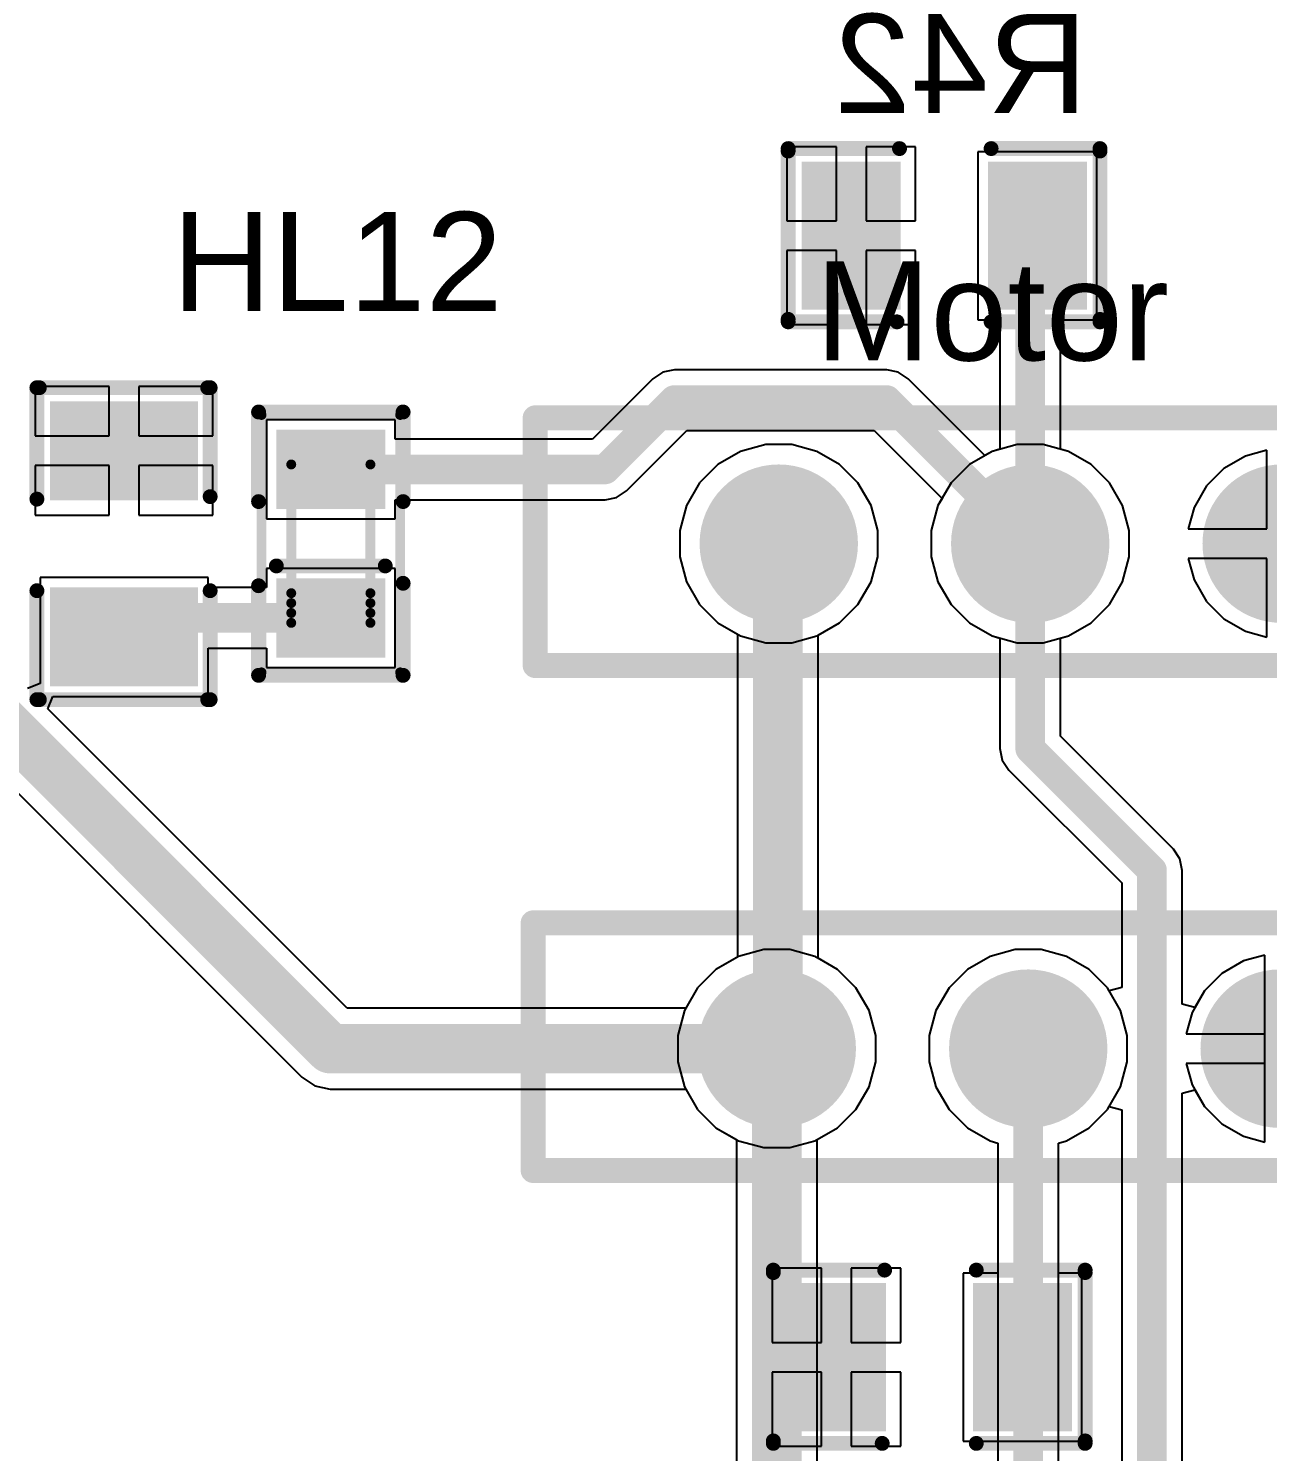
# Model space of a CAD drawing. Header units: millimetres. Extents: x 95 to 305, y 96 to 295.
# Drawn here: x 117.8 to 130.32, y 191.98 to 206.35 of the extents above; entities that cross this region are included whole.
import ezdxf

# ---------------------------------------------------------------- set-up
doc = ezdxf.new("R2010")
doc.units = ezdxf.units.MM
for name, color, linetype in [('BottomLayer', 5, 'Continuous'), ('BottomOverlay', 54, 'Continuous'), ('BottomPaste', 16, 'Continuous'), ('BottomSolder', 6, 'Continuous'), ('Mechanical11', 56, 'Continuous'), ('Mechanical15', 56, 'Continuous'), ('MultiLayer', 9, 'Continuous'), ('PadHoleLayer', 156, 'Continuous'), ('TopLayer', 1, 'Continuous'), ('TopOverlay', 2, 'Continuous'), ('TopPaste', 8, 'Continuous'), ('TopSolder', 216, 'Continuous')]:
    doc.layers.add(name, color=color, linetype=linetype)
doc.styles.add('Arial', font='arial.ttf', dxfattribs={"height": 0.2})

# ---------------------------------------------------------------- blocks, each defined once
blk = doc.blocks.new('RES0805_B_20')
at = {"layer": 'BottomLayer'}
for points in [[(-1.38780139, 0.7187031599999999), (-0.4878006499999999, 0.7187031599999999), (-0.4878006499999999, -0.6782968399999999), (-1.38780139, -0.6782968399999999)], [(0.49219993, 0.7187006199999999), (1.39220067, 0.7187006199999999), (1.39220067, -0.67829938), (0.49219993, -0.67829938)]]:
    blk.add_hatch(color=5, dxfattribs=at).paths.add_polyline_path(points)
at = {"layer": 'BottomPaste'}
for points in [[(-1.38780139, 0.7187031599999999), (-0.4878006499999999, 0.7187031599999999), (-0.4878006499999999, -0.6782968399999999), (-1.38780139, -0.6782968399999999)], [(0.49219993, 0.7187006199999999), (1.39220067, 0.7187006199999999), (1.39220067, -0.67829938), (0.49219993, -0.67829938)]]:
    blk.add_hatch(color=16, dxfattribs=at).paths.add_polyline_path(points)
at = {"layer": 'BottomSolder'}
for points in [[(-1.43780129, 0.76870306), (-0.43780075, 0.76870306), (-0.43780075, -0.72829674), (-1.43780129, -0.72829674)], [(0.44220003, 0.76870052), (1.44220057, 0.76870052), (1.44220057, -0.72829928), (0.44220003, -0.72829928)]]:
    blk.add_hatch(color=6, dxfattribs=at).paths.add_polyline_path(points)
at = {"layer": 'BottomOverlay', "const_width": 0.1499997}
for points in [[(-1.57500066, 0.90000074), (-0.4499991, 0.90000074)], [(-1.57500066, -0.8249970799999999), (-1.57500066, 0.87499952)], [(0.47500032, 0.90000074), (1.57500066, 0.90000074)], [(1.57500066, -0.8249970799999999), (1.57500066, 0.87499952)], [(-1.5750032, -0.8500008399999999), (-0.47500032, -0.8500008399999999)], [(0.47500032, -0.8500008399999999), (1.5750032, -0.8500008399999999)]]:
    blk.add_lwpolyline(points, dxfattribs=at)
at = {"layer": 'BottomOverlay', "const_width": 0.07499858}
for points in [[(-1.61250122, 0.90000074, 1), (-1.5375001, 0.90000074, 1)], [(-1.61250122, 0.87499952, 1), (-1.5375001, 0.87499952, 1)], [(-0.4874996599999999, 0.90000074, 1), (-0.41249854, 0.90000074, 1)], [(0.43749976, 0.90000074, 1), (0.5125008799999999, 0.90000074, 1)], [(1.5375001, 0.90000074, 1), (1.61250122, 0.90000074, 1)], [(1.5375001, 0.87499952, 1), (1.61250122, 0.87499952, 1)], [(-1.61250376, -0.8500008399999999, 1), (-1.53750264, -0.8500008399999999, 1)], [(-1.61250122, -0.8249970799999999, 1), (-1.5375001, -0.8249970799999999, 1)], [(-0.5125008799999999, -0.8500008399999999, 1), (-0.43749976, -0.8500008399999999, 1)], [(0.43749976, -0.8500008399999999, 1), (0.5125008799999999, -0.8500008399999999, 1)], [(1.5375001, -0.8249970799999999, 1), (1.61250122, -0.8249970799999999, 1)], [(1.53750264, -0.8500008399999999, 1), (1.61250376, -0.8500008399999999, 1)]]:
    blk.add_lwpolyline(points, format="xyb", close=True, dxfattribs=at)
blk = doc.blocks.new('RES0805_B_23')
at = {"layer": 'BottomLayer'}
for points in [[(-1.38780139, 0.7187031599999999), (-0.4878006499999999, 0.7187031599999999), (-0.4878006499999999, -0.6782968399999999), (-1.38780139, -0.6782968399999999)], [(0.49219993, 0.7187006199999999), (1.39220067, 0.7187006199999999), (1.39220067, -0.67829938), (0.49219993, -0.67829938)]]:
    blk.add_hatch(color=5, dxfattribs=at).paths.add_polyline_path(points)
at = {"layer": 'BottomPaste'}
for points in [[(-1.38780139, 0.7187031599999999), (-0.4878006499999999, 0.7187031599999999), (-0.4878006499999999, -0.6782968399999999), (-1.38780139, -0.6782968399999999)], [(0.49219993, 0.7187006199999999), (1.39220067, 0.7187006199999999), (1.39220067, -0.67829938), (0.49219993, -0.67829938)]]:
    blk.add_hatch(color=16, dxfattribs=at).paths.add_polyline_path(points)
at = {"layer": 'BottomSolder'}
for points in [[(-1.43780129, 0.76870306), (-0.43780075, 0.76870306), (-0.43780075, -0.72829674), (-1.43780129, -0.72829674)], [(0.44220003, 0.76870052), (1.44220057, 0.76870052), (1.44220057, -0.72829928), (0.44220003, -0.72829928)]]:
    blk.add_hatch(color=6, dxfattribs=at).paths.add_polyline_path(points)
at = {"layer": 'BottomOverlay', "const_width": 0.1499997}
for points in [[(-1.57500066, 0.90000074), (-0.4499991, 0.90000074)], [(-1.57500066, -0.8249970799999999), (-1.57500066, 0.87499952)], [(0.47500032, 0.90000074), (1.57500066, 0.90000074)], [(1.57500066, -0.8249970799999999), (1.57500066, 0.87499952)], [(-1.5750032, -0.8500008399999999), (-0.47500032, -0.8500008399999999)], [(0.47500032, -0.8500008399999999), (1.5750032, -0.8500008399999999)]]:
    blk.add_lwpolyline(points, dxfattribs=at)
at = {"layer": 'BottomOverlay', "const_width": 0.07499858}
for points in [[(-1.61250122, 0.90000074, 1), (-1.5375001, 0.90000074, 1)], [(-1.61250122, 0.87499952, 1), (-1.5375001, 0.87499952, 1)], [(-0.4874996599999999, 0.90000074, 1), (-0.41249854, 0.90000074, 1)], [(0.43749976, 0.90000074, 1), (0.5125008799999999, 0.90000074, 1)], [(1.5375001, 0.90000074, 1), (1.61250122, 0.90000074, 1)], [(1.5375001, 0.87499952, 1), (1.61250122, 0.87499952, 1)], [(-1.61250376, -0.8500008399999999, 1), (-1.53750264, -0.8500008399999999, 1)], [(-1.61250122, -0.8249970799999999, 1), (-1.5375001, -0.8249970799999999, 1)], [(-0.5125008799999999, -0.8500008399999999, 1), (-0.43749976, -0.8500008399999999, 1)], [(0.43749976, -0.8500008399999999, 1), (0.5125008799999999, -0.8500008399999999, 1)], [(1.5375001, -0.8249970799999999, 1), (1.61250122, -0.8249970799999999, 1)], [(1.53750264, -0.8500008399999999, 1), (1.61250376, -0.8500008399999999, 1)]]:
    blk.add_lwpolyline(points, format="xyb", close=True, dxfattribs=at)
blk = doc.blocks.new('ESP1010_67')
at = {"layer": 'BottomLayer'}
h = blk.add_hatch(color=5, dxfattribs=at)
edge = h.paths.add_edge_path()
edge.add_arc((-2.5964007, -0.01400048), 0.7499985, 0, 360)
h = blk.add_hatch(color=5, dxfattribs=at)
edge = h.paths.add_edge_path()
edge.add_arc((-0.05640069999999999, -0.01400048), 0.7499985, 0, 360)
h = blk.add_hatch(color=5, dxfattribs=at)
edge = h.paths.add_edge_path()
edge.add_arc((2.4835993, -0.01400048), 0.7499985, 0, 360)
at = {"layer": 'BottomSolder'}
h = blk.add_hatch(color=6, dxfattribs=at)
edge = h.paths.add_edge_path()
edge.add_arc((-2.5964007, -0.01400048), 0.7999984, 0, 360)
h = blk.add_hatch(color=6, dxfattribs=at)
edge = h.paths.add_edge_path()
edge.add_arc((-0.05640069999999999, -0.01400048), 0.7999984, 0, 360)
h = blk.add_hatch(color=6, dxfattribs=at)
edge = h.paths.add_edge_path()
edge.add_arc((2.4835993, -0.01400048), 0.7999984, 0, 360)
at = {"layer": 'MultiLayer'}
h = blk.add_hatch(color=9, dxfattribs=at)
edge = h.paths.add_edge_path()
edge.add_arc((-2.5964007, -0.01400048), 0.7499985, 0, 360)
h = blk.add_hatch(color=9, dxfattribs=at)
edge = h.paths.add_edge_path()
edge.add_arc((-0.05640069999999999, -0.01400048), 0.7499985, 0, 360)
h = blk.add_hatch(color=9, dxfattribs=at)
edge = h.paths.add_edge_path()
edge.add_arc((2.4835993, -0.01400048), 0.7499985, 0, 360)
at = {"layer": 'PadHoleLayer'}
h = blk.add_hatch(color=156, dxfattribs=at)
edge = h.paths.add_edge_path()
edge.add_arc((-2.5964007, -0.01400048), 0.4499991, 0, 360)
h = blk.add_hatch(color=156, dxfattribs=at)
edge = h.paths.add_edge_path()
edge.add_arc((-0.05640069999999999, -0.01400048), 0.4499991, 0, 360)
h = blk.add_hatch(color=156, dxfattribs=at)
edge = h.paths.add_edge_path()
edge.add_arc((2.4835993, -0.01400048), 0.4499991, 0, 360)
at = {"layer": 'TopLayer'}
h = blk.add_hatch(color=1, dxfattribs=at)
edge = h.paths.add_edge_path()
edge.add_arc((-2.5964007, -0.01400048), 0.7499985, 0, 360)
h = blk.add_hatch(color=1, dxfattribs=at)
edge = h.paths.add_edge_path()
edge.add_arc((-0.05640069999999999, -0.01400048), 0.7499985, 0, 360)
h = blk.add_hatch(color=1, dxfattribs=at)
edge = h.paths.add_edge_path()
edge.add_arc((2.4835993, -0.01400048), 0.7499985, 0, 360)
at = {"layer": 'TopSolder'}
h = blk.add_hatch(color=216, dxfattribs=at)
edge = h.paths.add_edge_path()
edge.add_arc((-2.5964007, -0.01400048), 0.7999984, 0, 360)
h = blk.add_hatch(color=216, dxfattribs=at)
edge = h.paths.add_edge_path()
edge.add_arc((-0.05640069999999999, -0.01400048), 0.7999984, 0, 360)
h = blk.add_hatch(color=216, dxfattribs=at)
edge = h.paths.add_edge_path()
edge.add_arc((2.4835993, -0.01400048), 0.7999984, 0, 360)
at = {"layer": 'TopOverlay', "const_width": 0.254}
for points in [[(-5.056421179999999, 1.25599698), (4.94361978, 1.25599952)], [(-5.056421179999999, -1.24401072), (-5.056421179999999, 1.25599698)], [(4.94361978, -1.24401072), (4.94361978, 1.25599952)], [(-5.056421179999999, -1.24401072), (4.94361978, -1.24401072)]]:
    blk.add_lwpolyline(points, dxfattribs=at)
at = {"layer": 'TopOverlay', "const_width": 0.127}
for points in [[(-5.11992118, 1.25599698, 1), (-4.99292118, 1.25599698, 1)], [(-5.11992118, 1.25599698, 1), (-4.99292118, 1.25599698, 1)], [(4.880119779999999, 1.25599952, 1), (5.007119779999999, 1.25599952, 1)], [(4.880119779999999, 1.25599952, 1), (5.007119779999999, 1.25599952, 1)], [(-5.11992118, -1.24401072, 1), (-4.99292118, -1.24401072, 1)], [(-5.11992118, -1.24401072, 1), (-4.99292118, -1.24401072, 1)], [(4.880119779999999, -1.24401072, 1), (5.007119779999999, -1.24401072, 1)], [(4.880119779999999, -1.24401072, 1), (5.007119779999999, -1.24401072, 1)]]:
    blk.add_lwpolyline(points, format="xyb", close=True, dxfattribs=at)
blk = doc.blocks.new('ESP1010_70')
at = {"layer": 'BottomLayer'}
h = blk.add_hatch(color=5, dxfattribs=at)
edge = h.paths.add_edge_path()
edge.add_arc((-2.59640324, -0.01400048), 0.7499985, 0, 360)
h = blk.add_hatch(color=5, dxfattribs=at)
edge = h.paths.add_edge_path()
edge.add_arc((-0.05640324, -0.01400302), 0.7499985, 0, 360)
h = blk.add_hatch(color=5, dxfattribs=at)
edge = h.paths.add_edge_path()
edge.add_arc((2.4835993, -0.01400048), 0.7499985, 0, 360)
at = {"layer": 'BottomSolder'}
h = blk.add_hatch(color=6, dxfattribs=at)
edge = h.paths.add_edge_path()
edge.add_arc((-2.59640324, -0.01400048), 0.7999984, 0, 360)
h = blk.add_hatch(color=6, dxfattribs=at)
edge = h.paths.add_edge_path()
edge.add_arc((-0.05640324, -0.01400302), 0.7999984, 0, 360)
h = blk.add_hatch(color=6, dxfattribs=at)
edge = h.paths.add_edge_path()
edge.add_arc((2.4835993, -0.01400048), 0.7999984, 0, 360)
at = {"layer": 'MultiLayer'}
h = blk.add_hatch(color=9, dxfattribs=at)
edge = h.paths.add_edge_path()
edge.add_arc((-2.59640324, -0.01400048), 0.7499985, 0, 360)
h = blk.add_hatch(color=9, dxfattribs=at)
edge = h.paths.add_edge_path()
edge.add_arc((-0.05640324, -0.01400302), 0.7499985, 0, 360)
h = blk.add_hatch(color=9, dxfattribs=at)
edge = h.paths.add_edge_path()
edge.add_arc((2.4835993, -0.01400048), 0.7499985, 0, 360)
at = {"layer": 'PadHoleLayer'}
h = blk.add_hatch(color=156, dxfattribs=at)
edge = h.paths.add_edge_path()
edge.add_arc((-2.59640324, -0.01400048), 0.4499991, 0, 360)
h = blk.add_hatch(color=156, dxfattribs=at)
edge = h.paths.add_edge_path()
edge.add_arc((-0.05640324, -0.01400302), 0.4499991, 0, 360)
h = blk.add_hatch(color=156, dxfattribs=at)
edge = h.paths.add_edge_path()
edge.add_arc((2.4835993, -0.01400048), 0.4499991, 0, 360)
at = {"layer": 'TopLayer'}
h = blk.add_hatch(color=1, dxfattribs=at)
edge = h.paths.add_edge_path()
edge.add_arc((-2.59640324, -0.01400048), 0.7499985, 0, 360)
h = blk.add_hatch(color=1, dxfattribs=at)
edge = h.paths.add_edge_path()
edge.add_arc((-0.05640324, -0.01400302), 0.7499985, 0, 360)
h = blk.add_hatch(color=1, dxfattribs=at)
edge = h.paths.add_edge_path()
edge.add_arc((2.4835993, -0.01400048), 0.7499985, 0, 360)
at = {"layer": 'TopSolder'}
h = blk.add_hatch(color=216, dxfattribs=at)
edge = h.paths.add_edge_path()
edge.add_arc((-2.59640324, -0.01400048), 0.7999984, 0, 360)
h = blk.add_hatch(color=216, dxfattribs=at)
edge = h.paths.add_edge_path()
edge.add_arc((-0.05640324, -0.01400302), 0.7999984, 0, 360)
h = blk.add_hatch(color=216, dxfattribs=at)
edge = h.paths.add_edge_path()
edge.add_arc((2.4835993, -0.01400048), 0.7999984, 0, 360)
at = {"layer": 'TopOverlay', "const_width": 0.254}
for points in [[(-5.05642372, 1.25599952), (-5.056421179999999, -1.24401072)], [(-5.05642372, 1.25599952), (4.94361978, 1.25599952)], [(4.9436147, -1.24400818), (4.94361978, 1.25599952)], [(-5.056421179999999, -1.24401072), (4.9436147, -1.24400818)]]:
    blk.add_lwpolyline(points, dxfattribs=at)
at = {"layer": 'TopOverlay', "const_width": 0.127}
for points in [[(-5.119923719999999, 1.25599952, 1), (-4.992923719999999, 1.25599952, 1)], [(-5.119923719999999, 1.25599952, 1), (-4.992923719999999, 1.25599952, 1)], [(4.880119779999999, 1.25599952, 1), (5.007119779999999, 1.25599952, 1)], [(4.880119779999999, 1.25599952, 1), (5.007119779999999, 1.25599952, 1)], [(-5.11992118, -1.24401072, 1), (-4.99292118, -1.24401072, 1)], [(-5.11992118, -1.24401072, 1), (-4.99292118, -1.24401072, 1)], [(4.8801147, -1.24400818, 1), (5.0071147, -1.24400818, 1)], [(4.8801147, -1.24400818, 1), (5.0071147, -1.24400818, 1)]]:
    blk.add_lwpolyline(points, format="xyb", close=True, dxfattribs=at)
blk = doc.blocks.new('RES0805_106')
at = {"layer": 'TopLayer'}
for points in [[(-1.38780139, 0.6782968399999999), (-0.4878006499999999, 0.6782968399999999), (-0.4878006499999999, -0.7187031599999999), (-1.38780139, -0.7187031599999999)], [(0.49219993, 0.67829938), (1.39220067, 0.67829938), (1.39220067, -0.7187006199999999), (0.49219993, -0.7187006199999999)]]:
    blk.add_hatch(color=1, dxfattribs=at).paths.add_polyline_path(points)
at = {"layer": 'TopPaste'}
for points in [[(-1.38780139, 0.6782968399999999), (-0.4878006499999999, 0.6782968399999999), (-0.4878006499999999, -0.7187031599999999), (-1.38780139, -0.7187031599999999)], [(0.49219993, 0.67829938), (1.39220067, 0.67829938), (1.39220067, -0.7187006199999999), (0.49219993, -0.7187006199999999)]]:
    blk.add_hatch(color=8, dxfattribs=at).paths.add_polyline_path(points)
at = {"layer": 'TopSolder'}
for points in [[(-1.43780129, 0.72829674), (-0.43780075, 0.72829674), (-0.43780075, -0.76870306), (-1.43780129, -0.76870306)], [(0.44220003, 0.72829928), (1.44220057, 0.72829928), (1.44220057, -0.76870052), (0.44220003, -0.76870052)]]:
    blk.add_hatch(color=216, dxfattribs=at).paths.add_polyline_path(points)
at = {"layer": 'TopOverlay', "const_width": 0.1499997}
for points in [[(-0.47500032, 0.8500008399999999), (-1.5750032, 0.8500008399999999)], [(-1.57500066, -0.87499952), (-1.57500066, 0.8249970799999999)], [(1.5750032, 0.8500008399999999), (0.47500032, 0.8500008399999999)], [(1.57500066, -0.87499952), (1.57500066, 0.8249970799999999)], [(-0.4499991, -0.90000074), (-1.57500066, -0.90000074)], [(1.57500066, -0.90000074), (0.47500032, -0.90000074)]]:
    blk.add_lwpolyline(points, dxfattribs=at)
at = {"layer": 'TopOverlay', "const_width": 0.07499858}
for points in [[(-1.61250376, 0.8500008399999999, 1), (-1.53750264, 0.8500008399999999, 1)], [(-1.61250122, 0.8249970799999999, 1), (-1.5375001, 0.8249970799999999, 1)], [(-0.5125008799999999, 0.8500008399999999, 1), (-0.43749976, 0.8500008399999999, 1)], [(0.43749976, 0.8500008399999999, 1), (0.5125008799999999, 0.8500008399999999, 1)], [(1.5375001, 0.8249970799999999, 1), (1.61250122, 0.8249970799999999, 1)], [(1.53750264, 0.8500008399999999, 1), (1.61250376, 0.8500008399999999, 1)], [(-1.61250122, -0.87499952, 1), (-1.5375001, -0.87499952, 1)], [(-1.61250122, -0.90000074, 1), (-1.5375001, -0.90000074, 1)], [(-0.4874996599999999, -0.90000074, 1), (-0.41249854, -0.90000074, 1)], [(0.43749976, -0.90000074, 1), (0.5125008799999999, -0.90000074, 1)], [(1.5375001, -0.87499952, 1), (1.61250122, -0.87499952, 1)], [(1.5375001, -0.90000074, 1), (1.61250122, -0.90000074, 1)]]:
    blk.add_lwpolyline(points, format="xyb", close=True, dxfattribs=at)
blk = doc.blocks.new('LED0603_RED_142')
at = {"layer": 'TopLayer'}
for points in [[(-1.09995843, 0.49992153), (-0.39995729, 0.49992153), (-0.39995729, -0.50007901), (-1.09995843, -0.50007901)], [(0.40003857, 0.49992153), (1.10003971, 0.49992153), (1.10003971, -0.50007901), (0.40003857, -0.50007901)]]:
    blk.add_hatch(color=1, dxfattribs=at).paths.add_polyline_path(points)
at = {"layer": 'TopPaste'}
for points in [[(-1.09995843, 0.49992153), (-0.39995729, 0.49992153), (-0.39995729, -0.50007901), (-1.09995843, -0.50007901)], [(0.40003857, 0.49992153), (1.10003971, 0.49992153), (1.10003971, -0.50007901), (0.40003857, -0.50007901)]]:
    blk.add_hatch(color=8, dxfattribs=at).paths.add_polyline_path(points)
at = {"layer": 'TopSolder'}
for points in [[(-1.14995833, 0.54992143), (-0.34995739, 0.54992143), (-0.34995739, -0.55007891), (-1.14995833, -0.55007891)], [(0.35003867, 0.54992143), (1.15003961, 0.54992143), (1.15003961, -0.55007891), (0.35003867, -0.55007891)]]:
    blk.add_hatch(color=216, dxfattribs=at).paths.add_polyline_path(points)
at = {"layer": 'Mechanical11', "const_width": 0.0999998}
for points in [[(-1.29996184, 0.6999224), (1.30003804, 0.6999224)], [(-1.29996184, 0.6999224), (-1.29996184, -0.7000798799999999)], [(1.30003804, 0.6999224), (1.30003804, -0.7000798799999999)], [(-1.29996184, -0.7000798799999999), (1.30003804, -0.7000798799999999)]]:
    blk.add_lwpolyline(points, dxfattribs=at)
at = {"layer": 'Mechanical11', "const_width": 0.0499999}
for points in [[(-1.32496052, 0.6999224, 1), (-1.27496316, 0.6999224, 1)], [(-1.32496052, 0.6999224, 1), (-1.27496316, 0.6999224, 1)], [(1.27503936, 0.6999224, 1), (1.32503672, 0.6999224, 1)], [(1.27503936, 0.6999224, 1), (1.32503672, 0.6999224, 1)], [(-1.32496052, -0.7000798799999999, 1), (-1.27496316, -0.7000798799999999, 1)], [(-1.32496052, -0.7000798799999999, 1), (-1.27496316, -0.7000798799999999, 1)], [(1.27503936, -0.7000798799999999, 1), (1.32503672, -0.7000798799999999, 1)], [(1.27503936, -0.7000798799999999, 1), (1.32503672, -0.7000798799999999, 1)]]:
    blk.add_lwpolyline(points, format="xyb", close=True, dxfattribs=at)
at = {"layer": 'Mechanical15', "const_width": 0.0999998}
for points in [[(-0.7999603, 0.3999229999999999), (0.8000390399999999, 0.3999229999999999)], [(-0.7999603, 0.3999229999999999), (-0.7999603, -0.40007794)], [(-0.69996304, 0.39992046), (-0.69996304, -0.40008048)], [(-0.5999606999999999, 0.39992046), (-0.5999606999999999, -0.40007794)], [(-0.4999634399999999, 0.39992046), (-0.49995836, -0.40008048)], [(0.8000390399999999, 0.3999229999999999), (0.8000390399999999, -0.40007794)], [(-0.7999603, -0.40007794), (0.8000390399999999, -0.40007794)]]:
    blk.add_lwpolyline(points, dxfattribs=at)
at = {"layer": 'Mechanical15', "const_width": 0.0499999}
for points in [[(-0.8249589799999999, 0.3999229999999999, 1), (-0.77496162, 0.3999229999999999, 1)], [(-0.8249589799999999, 0.3999229999999999, 1), (-0.77496162, 0.3999229999999999, 1)], [(-0.7249617199999999, 0.39992046, 1), (-0.6749643599999999, 0.39992046, 1)], [(-0.62495938, 0.39992046, 1), (-0.57496202, 0.39992046, 1)], [(-0.52496212, 0.39992046, 1), (-0.47496476, 0.39992046, 1)], [(0.77504036, 0.3999229999999999, 1), (0.8250377199999999, 0.3999229999999999, 1)], [(0.77504036, 0.3999229999999999, 1), (0.8250377199999999, 0.3999229999999999, 1)], [(-0.8249589799999999, -0.40007794, 1), (-0.77496162, -0.40007794, 1)], [(-0.8249589799999999, -0.40007794, 1), (-0.77496162, -0.40007794, 1)], [(-0.7249617199999999, -0.40008048, 1), (-0.6749643599999999, -0.40008048, 1)], [(-0.62495938, -0.40007794, 1), (-0.57496202, -0.40007794, 1)], [(-0.52495704, -0.40008048, 1), (-0.4749596799999999, -0.40008048, 1)], [(0.77504036, -0.40007794, 1), (0.8250377199999999, -0.40007794, 1)], [(0.77504036, -0.40007794, 1), (0.8250377199999999, -0.40007794, 1)]]:
    blk.add_lwpolyline(points, format="xyb", close=True, dxfattribs=at)
at = {"layer": 'TopOverlay', "const_width": 0.1499997}
for points in [[(-1.32995924, 0.72992234), (-1.32995924, -0.7300798199999999)], [(-1.32995924, 0.72992234), (-0.4250004199999999, 0.72992234)], [(0.4250004199999999, 0.72992234), (1.33003798, 0.72992234)], [(1.33003798, 0.72992234), (1.33003798, -0.7300798199999999)], [(-0.22500082, 0.5499989), (-0.22500082, -0.5499989)], [(-1.32995924, -0.7300798199999999), (-0.3999992, -0.7300798199999999)], [(0.4250004199999999, -0.7300798199999999), (1.33003798, -0.7300798199999999)]]:
    blk.add_lwpolyline(points, dxfattribs=at)
at = {"layer": 'TopOverlay', "const_width": 0.07499858}
for points in [[(-1.3674598, 0.72992234, 1), (-1.29245868, 0.72992234, 1)], [(-1.3674598, 0.72992234, 1), (-1.29245868, 0.72992234, 1)], [(-0.46250098, 0.72992234, 1), (-0.38749986, 0.72992234, 1)], [(0.38749986, 0.72992234, 1), (0.46250098, 0.72992234, 1)], [(1.29253742, 0.72992234, 1), (1.36753854, 0.72992234, 1)], [(1.29253742, 0.72992234, 1), (1.36753854, 0.72992234, 1)], [(-0.26250138, 0.5499989, 1), (-0.18750026, 0.5499989, 1)], [(-0.26250138, -0.5499989, 1), (-0.18750026, -0.5499989, 1)], [(-1.3674598, -0.7300798199999999, 1), (-1.29245868, -0.7300798199999999, 1)], [(-1.3674598, -0.7300798199999999, 1), (-1.29245868, -0.7300798199999999, 1)], [(-0.43749976, -0.7300798199999999, 1), (-0.36249864, -0.7300798199999999, 1)], [(0.38749986, -0.7300798199999999, 1), (0.46250098, -0.7300798199999999, 1)], [(1.29253742, -0.7300798199999999, 1), (1.36753854, -0.7300798199999999, 1)], [(1.29253742, -0.7300798199999999, 1), (1.36753854, -0.7300798199999999, 1)]]:
    blk.add_lwpolyline(points, format="xyb", close=True, dxfattribs=at)

msp = doc.modelspace()

# ---------------------------------------------------------------- linework, layer by layer
at = {"layer": 'BottomLayer'}
for p, q in [((125.96219664, 205.15882514), (125.46219764, 205.15882514)), ((125.46219764, 205.15882514), (125.46219764, 204.41032524)), ((125.96219664, 204.41032524), (125.96219664, 205.15882514)), ((126.76219504, 205.15882514), (126.26219604, 205.15882514)), ((126.26219604, 205.15882514), (126.26219604, 204.41032524)), ((126.76219504, 204.41032524), (126.76219504, 205.15882514)), ((128.59219646, 205.1088227), (127.39219886, 205.1088227)), ((127.39219886, 205.1088227), (127.39219886, 203.4118233)), ((128.59219646, 203.4118233), (128.59219646, 205.1088227)), ((125.46219764, 204.41032524), (125.96219664, 204.41032524)), ((126.26219604, 204.41032524), (126.76219504, 204.41032524)), ((125.96219664, 204.11032584), (125.46219764, 204.11032584)), ((125.46219764, 204.11032584), (125.46219764, 203.36182594)), ((125.96219664, 203.36182594), (125.96219664, 204.11032584)), ((126.76219504, 204.11032584), (126.26219604, 204.11032584)), ((126.26219604, 204.11032584), (126.26219604, 203.36182594)), ((126.76219504, 203.36182594), (126.76219504, 204.11032584)), ((127.39219886, 203.4118233), (127.61432186, 203.4118233)), ((127.61432186, 203.4118233), (127.61432186, 202.10331182)), ((128.22607578, 202.10331182), (128.22607578, 203.4118233)), ((128.22607578, 203.4118233), (128.59219646, 203.4118233)), ((125.46219764, 203.36182594), (125.96219664, 203.36182594)), ((126.26219604, 203.36182594), (126.76219504, 203.36182594)), ((124.99421534, 202.08184628), (124.76618684, 201.950193)), ((125.24854554, 202.14999448), (124.99421534, 202.08184628)), ((125.5118521, 202.14999448), (125.24854554, 202.14999448)), ((125.7661823, 202.08184628), (125.5118521, 202.14999448)), ((125.9942108, 201.950193), (125.7661823, 202.08184628)), ((127.53421534, 202.08184628), (127.30618684, 201.950193)), ((127.61432186, 202.10331182), (127.53421534, 202.08184628)), ((128.3061823, 202.08184628), (128.22607578, 202.10331182)), ((128.5342108, 201.950193), (128.3061823, 202.08184628)), ((130.31019912, 202.09331438), (130.09351426, 202.03525252)), ((130.31019912, 201.29999618), (130.31019912, 202.09331438)), ((124.76618684, 201.950193), (124.5800023, 201.76400846)), ((126.18039534, 201.76400846), (125.9942108, 201.950193)), ((127.30618684, 201.950193), (127.1200023, 201.76400846)), ((128.72039534, 201.76400846), (128.5342108, 201.950193)), ((130.09351426, 202.03525252), (129.87688782, 201.91018292)), ((129.87688782, 201.91018292), (129.70001238, 201.73330748)), ((124.5800023, 201.76400846), (124.44834902, 201.53597996)), ((126.31204862, 201.53597996), (126.18039534, 201.76400846)), ((127.1200023, 201.76400846), (126.98834902, 201.53597996)), ((128.85204862, 201.53597996), (128.72039534, 201.76400846)), ((129.70001238, 201.73330748), (129.57494278, 201.51668104)), ((124.44834902, 201.53597996), (124.38020082, 201.28164976)), ((126.38019682, 201.28164976), (126.31204862, 201.53597996)), ((126.98834902, 201.53597996), (126.92020082, 201.28164976)), ((128.92019682, 201.28164976), (128.85204862, 201.53597996)), ((129.57494278, 201.51668104), (129.51688092, 201.29999618)), ((124.38020082, 201.28164976), (124.38020082, 201.0183432)), ((126.38019682, 201.0183432), (126.38019682, 201.28164976)), ((126.92020082, 201.28164976), (126.92020082, 201.0183432)), ((128.92019682, 201.0183432), (128.92019682, 201.28164976)), ((129.51688092, 201.29999618), (130.31019912, 201.29999618)), ((124.38020082, 201.0183432), (124.44834902, 200.764013)), ((126.31204862, 200.764013), (126.38019682, 201.0183432)), ((126.92020082, 201.0183432), (126.98834902, 200.764013)), ((128.85204862, 200.764013), (128.92019682, 201.0183432)), ((130.31019912, 200.99999678), (129.51688092, 200.99999678)), ((129.51688092, 200.99999678), (129.57494278, 200.78331192)), ((130.31019912, 200.20667858), (130.31019912, 200.99999678)), ((129.57494278, 200.78331192), (129.70001238, 200.56668548)), ((124.44834902, 200.764013), (124.5800023, 200.5359845)), ((126.18039534, 200.5359845), (126.31204862, 200.764013)), ((126.98834902, 200.764013), (127.1200023, 200.5359845)), ((128.72039534, 200.5359845), (128.85204862, 200.764013)), ((124.5800023, 200.5359845), (124.76618684, 200.34979996)), ((125.9942108, 200.34979996), (126.18039534, 200.5359845)), ((127.1200023, 200.5359845), (127.30618684, 200.34979996)), ((128.5342108, 200.34979996), (128.72039534, 200.5359845)), ((129.70001238, 200.56668548), (129.87688782, 200.38981004)), ((124.76618684, 200.34979996), (124.99421534, 200.21814668)), ((125.7661823, 200.21814668), (125.9942108, 200.34979996)), ((127.30618684, 200.34979996), (127.53421534, 200.21814668)), ((128.3061823, 200.21814668), (128.5342108, 200.34979996)), ((129.87688782, 200.38981004), (130.09351426, 200.26474044)), ((124.99421534, 200.21814668), (125.24854554, 200.14999848)), ((125.5118521, 200.14999848), (125.7661823, 200.21814668)), ((127.53421534, 200.21814668), (127.78854554, 200.14999848)), ((128.0518521, 200.14999848), (128.3061823, 200.21814668)), ((130.09351426, 200.26474044), (130.31019912, 200.20667858)), ((125.24854554, 200.14999848), (125.5118521, 200.14999848)), ((127.78854554, 200.14999848), (128.0518521, 200.14999848)), ((125.22834492, 197.04999452), (124.97401472, 196.98184632)), ((125.49165148, 197.04999452), (125.22834492, 197.04999452)), ((125.74598168, 196.98184632), (125.49165148, 197.04999452)), ((127.76834492, 197.04999198), (127.51401472, 196.98184378)), ((128.03165148, 197.04999198), (127.76834492, 197.04999198)), ((128.28598168, 196.98184378), (128.03165148, 197.04999198)), ((124.97401472, 196.98184632), (124.74598622, 196.85019304)), ((125.97401018, 196.85019304), (125.74598168, 196.98184632)), ((127.51401472, 196.98184378), (127.28598622, 196.8501905)), ((128.51401018, 196.8501905), (128.28598168, 196.98184378)), ((130.07331618, 196.93525256), (129.85668974, 196.81018296)), ((130.29000104, 196.99331442), (130.07331618, 196.93525256)), ((130.29000104, 196.19999622), (130.29000104, 196.99331442)), ((124.74598622, 196.85019304), (124.55980168, 196.6640085)), ((126.16019472, 196.6640085), (125.97401018, 196.85019304)), ((127.28598622, 196.8501905), (127.09980168, 196.66400596)), ((128.70019472, 196.66400596), (128.51401018, 196.8501905)), ((129.85668974, 196.81018296), (129.6798143, 196.63330752)), ((124.55980168, 196.6640085), (124.4281484, 196.43598)), ((126.291848, 196.43598), (126.16019472, 196.6640085)), ((127.09980168, 196.66400596), (126.9681484, 196.43597746)), ((128.831848, 196.43597746), (128.70019472, 196.66400596)), ((129.6798143, 196.63330752), (129.5547447, 196.41668108)), ((124.4281484, 196.43598), (124.3600002, 196.1816498)), ((126.3599962, 196.1816498), (126.291848, 196.43598)), ((126.9681484, 196.43597746), (126.9000002, 196.18164726)), ((128.8999962, 196.18164726), (128.831848, 196.43597746)), ((129.5547447, 196.41668108), (129.49668284, 196.19999622)), ((124.3600002, 196.1816498), (124.3600002, 195.91834324)), ((126.3599962, 195.91834324), (126.3599962, 196.1816498)), ((126.9000002, 196.18164726), (126.9000002, 195.9183407)), ((128.8999962, 195.9183407), (128.8999962, 196.18164726)), ((129.49668284, 196.19999622), (130.29000104, 196.19999622)), ((124.3600002, 195.91834324), (124.4281484, 195.66401304)), ((126.291848, 195.66401304), (126.3599962, 195.91834324)), ((126.9000002, 195.9183407), (126.9681484, 195.6640105)), ((128.831848, 195.6640105), (128.8999962, 195.9183407)), ((130.29000104, 195.89999682), (129.49668284, 195.89999682)), ((129.49668284, 195.89999682), (129.5547447, 195.68331196)), ((130.29000104, 195.10667862), (130.29000104, 195.89999682)), ((124.4281484, 195.66401304), (124.55980168, 195.43598454)), ((126.16019472, 195.43598454), (126.291848, 195.66401304)), ((126.9681484, 195.6640105), (127.09980168, 195.435982)), ((128.70019472, 195.435982), (128.831848, 195.6640105)), ((129.5547447, 195.68331196), (129.6798143, 195.46668552)), ((129.6798143, 195.46668552), (129.85668974, 195.28981008)), ((124.55980168, 195.43598454), (124.74598622, 195.2498)), ((125.97401018, 195.2498), (126.16019472, 195.43598454)), ((127.09980168, 195.435982), (127.28598622, 195.24979746)), ((128.51401018, 195.24979746), (128.70019472, 195.435982)), ((124.74598622, 195.2498), (124.97401472, 195.11814672)), ((125.74598168, 195.11814672), (125.97401018, 195.2498)), ((127.28598622, 195.24979746), (127.51401472, 195.11814418)), ((128.28598168, 195.11814418), (128.51401018, 195.24979746)), ((129.85668974, 195.28981008), (130.07331618, 195.16474048)), ((124.97401472, 195.11814672), (125.22834492, 195.04999852)), ((125.22834492, 195.04999852), (125.49165148, 195.04999852)), ((125.49165148, 195.04999852), (125.74598168, 195.11814672)), ((127.51401472, 195.11814418), (127.59412124, 195.09667864)), ((127.59412124, 195.09667864), (127.59412124, 193.78211434)), ((128.20587516, 195.09667864), (128.28598168, 195.11814418)), ((128.20587516, 193.78211434), (128.20587516, 195.09667864)), ((130.07331618, 195.16474048), (130.29000104, 195.10667862)), ((125.81219948, 193.83211678), (125.31220048, 193.83211678)), ((125.31220048, 193.83211678), (125.31220048, 193.08361688)), ((125.81219948, 193.08361688), (125.81219948, 193.83211678)), ((126.61219788, 193.83211678), (126.11219888, 193.83211678)), ((126.11219888, 193.83211678), (126.11219888, 193.08361688)), ((126.61219788, 193.08361688), (126.61219788, 193.83211678)), ((127.59412124, 193.78211434), (127.2422017, 193.78211434)), ((127.2422017, 193.78211434), (127.2422017, 192.08511494)), ((128.4421993, 193.78211434), (128.20587516, 193.78211434)), ((128.4421993, 192.08511494), (128.4421993, 193.78211434)), ((125.31220048, 193.08361688), (125.81219948, 193.08361688)), ((126.11219888, 193.08361688), (126.61219788, 193.08361688)), ((125.81219948, 192.78361748), (125.31220048, 192.78361748)), ((125.31220048, 192.78361748), (125.31220048, 192.03511758)), ((125.81219948, 192.03511758), (125.81219948, 192.78361748)), ((126.61219788, 192.78361748), (126.11219888, 192.78361748)), ((126.11219888, 192.78361748), (126.11219888, 192.03511758)), ((126.61219788, 192.03511758), (126.61219788, 192.78361748)), ((125.31220048, 192.03511758), (125.81219948, 192.03511758)), ((126.11219888, 192.03511758), (126.61219788, 192.03511758)), ((127.2422017, 192.08511494), (128.4421993, 192.08511494))]:
    msp.add_line(p, q, dxfattribs=at)
at = {"layer": 'BottomLayer', "const_width": 0.2999994}
for points in [[(127.92019882, 204.18832416), (127.99219766, 204.260323)], [(127.92019882, 201.14999648), (127.92019882, 204.18832416)], [(127.8999982, 192.99141234), (127.8999982, 196.04999398)], [(127.8422005, 192.93361464), (127.8999982, 192.99141234)]]:
    msp.add_lwpolyline(points, dxfattribs=at)
at = {"layer": 'BottomLayer', "const_width": 0.1499997}
for points in [[(127.91719908, 204.260323, 1), (128.06719624, 204.260323, 1)], [(127.84520024, 204.18832416, 1), (127.9951974, 204.18832416, 1)], [(127.84520024, 204.18832416, 1), (127.9951974, 204.18832416, 1)], [(127.84520024, 201.14999648, 1), (127.9951974, 201.14999648, 1)], [(127.82499962, 196.04999398, 1), (127.97499678, 196.04999398, 1)], [(127.76720192, 192.93361464, 1), (127.91719908, 192.93361464, 1)], [(127.82499962, 192.99141234, 1), (127.97499678, 192.99141234, 1)], [(127.82499962, 192.99141234, 1), (127.97499678, 192.99141234, 1)]]:
    msp.add_lwpolyline(points, format="xyb", close=True, dxfattribs=at)
at = {"layer": 'TopLayer'}
for p, q in [((124.10924378, 202.8162822), (123.49882844, 202.2058694)), ((124.10924886, 202.81628982), (124.10924378, 202.8162822)), ((124.20848412, 202.88259398), (124.10924886, 202.81628982)), ((124.32553748, 202.9058807), (124.20848412, 202.88259398)), ((124.32555018, 202.90587816), (124.32553748, 202.9058807)), ((126.4701814, 202.90587816), (124.32555018, 202.90587816)), ((126.4701941, 202.9058807), (126.4701814, 202.90587816)), ((126.58724746, 202.88259398), (126.4701941, 202.9058807)), ((126.68648272, 202.81628982), (126.58724746, 202.88259398)), ((127.46239176, 202.04037824), (126.68648272, 202.81628982)), ((118.61636932, 202.7377962), (117.86787958, 202.7377962)), ((117.86787958, 202.7377962), (117.86787958, 202.23780228)), ((118.61636932, 202.23780228), (118.61636932, 202.7377962)), ((119.66487878, 202.7377962), (118.91636872, 202.7377962)), ((118.91636872, 202.7377962), (118.91636872, 202.23780228)), ((119.66487878, 202.23780228), (119.66487878, 202.7377962)), ((121.50557868, 202.39999144), (120.20558128, 202.39999144)), ((120.20558128, 202.39999144), (120.20558128, 201.39999344)), ((121.50557868, 202.2058694), (121.50557868, 202.39999144)), ((117.86787958, 202.23780228), (118.61636932, 202.23780228)), ((118.91636872, 202.23780228), (119.66487878, 202.23780228)), ((123.84181734, 201.68370382), (124.45223522, 202.29412424)), ((124.45223522, 202.29412424), (126.34349382, 202.29412424)), ((126.34349382, 202.29412424), (127.02981706, 201.60780354)), ((123.49882844, 202.2058694), (121.50557868, 202.2058694)), ((124.99421534, 202.08184628), (124.76618684, 201.950193)), ((125.24854554, 202.14999448), (124.99421534, 202.08184628)), ((125.5118521, 202.14999448), (125.24854554, 202.14999448)), ((125.7661823, 202.08184628), (125.5118521, 202.14999448)), ((125.9942108, 201.950193), (125.7661823, 202.08184628)), ((127.53421534, 202.08184628), (127.46239176, 202.04037824)), ((127.78854554, 202.14999448), (127.53421534, 202.08184628)), ((128.0518521, 202.14999448), (127.78854554, 202.14999448)), ((128.3061823, 202.08184628), (128.0518521, 202.14999448)), ((128.5342108, 201.950193), (128.3061823, 202.08184628)), ((130.31019912, 202.09331438), (130.09351426, 202.03525252)), ((130.31019912, 201.29999618), (130.31019912, 202.09331438)), ((118.61636932, 201.93780288), (117.86787958, 201.93780288)), ((117.86787958, 201.93780288), (117.86787958, 201.4377988)), ((118.61636932, 201.4377988), (118.61636932, 201.93780288)), ((119.66487878, 201.93780288), (118.91636872, 201.93780288)), ((118.91636872, 201.93780288), (118.91636872, 201.4377988)), ((119.66487878, 201.4377988), (119.66487878, 201.93780288)), ((124.76618684, 201.950193), (124.5800023, 201.76400846)), ((126.18039534, 201.76400846), (125.9942108, 201.950193)), ((128.72039534, 201.76400846), (128.5342108, 201.950193)), ((130.09351426, 202.03525252), (129.87688782, 201.91018292)), ((129.87688782, 201.91018292), (129.70001238, 201.73330748)), ((123.74258208, 201.61739966), (123.84181734, 201.68370382)), ((124.5800023, 201.76400846), (124.44834902, 201.53597996)), ((126.31204862, 201.53597996), (126.18039534, 201.76400846)), ((128.85204862, 201.53597996), (128.72039534, 201.76400846)), ((129.70001238, 201.73330748), (129.57494278, 201.51668104)), ((121.50557868, 201.39999344), (121.50557868, 201.59411548)), ((121.50557868, 201.59411548), (123.62551602, 201.59411548)), ((123.62551602, 201.59411548), (123.62552872, 201.59411294)), ((123.62552872, 201.59411294), (123.74258208, 201.61739966)), ((124.44834902, 201.53597996), (124.38020082, 201.28164976)), ((126.38019682, 201.28164976), (126.31204862, 201.53597996)), ((126.98834902, 201.53597996), (126.92020082, 201.28164976)), ((127.02981706, 201.60780354), (126.98834902, 201.53597996)), ((128.92019682, 201.28164976), (128.85204862, 201.53597996)), ((129.57494278, 201.51668104), (129.51688092, 201.29999618)), ((117.86787958, 201.4377988), (118.61636932, 201.4377988)), ((118.91636872, 201.4377988), (119.66487878, 201.4377988)), ((120.20558128, 201.39999344), (121.50557868, 201.39999344)), ((124.38020082, 201.28164976), (124.38020082, 201.0183432)), ((126.38019682, 201.0183432), (126.38019682, 201.28164976)), ((126.92020082, 201.28164976), (126.92020082, 201.0183432)), ((128.92019682, 201.0183432), (128.92019682, 201.28164976)), ((129.51688092, 201.29999618), (130.31019912, 201.29999618)), ((124.38020082, 201.0183432), (124.44834902, 200.764013)), ((126.31204862, 200.764013), (126.38019682, 201.0183432)), ((126.92020082, 201.0183432), (126.98834902, 200.764013)), ((128.85204862, 200.764013), (128.92019682, 201.0183432)), ((130.31019912, 200.99999678), (129.51688092, 200.99999678)), ((129.51688092, 200.99999678), (129.57494278, 200.78331192)), ((130.31019912, 200.20667858), (130.31019912, 200.99999678)), ((119.61488142, 200.80779498), (117.91788202, 200.80779498)), ((117.91788202, 200.80779498), (117.91788202, 199.73849562)), ((119.61488142, 200.7058724), (119.61488142, 200.80779498)), ((121.50557868, 200.89999444), (120.20558128, 200.89999444)), ((120.20558128, 200.89999444), (120.20558128, 200.7058724)), ((121.50557868, 199.89999644), (121.50557868, 200.89999444)), ((129.57494278, 200.78331192), (129.70001238, 200.56668548)), ((120.20558128, 200.7058724), (119.61488142, 200.7058724)), ((124.44834902, 200.764013), (124.5800023, 200.5359845)), ((126.18039534, 200.5359845), (126.31204862, 200.764013)), ((126.98834902, 200.764013), (127.1200023, 200.5359845)), ((128.72039534, 200.5359845), (128.85204862, 200.764013)), ((124.5800023, 200.5359845), (124.76618684, 200.34979996)), ((125.9942108, 200.34979996), (126.18039534, 200.5359845)), ((127.1200023, 200.5359845), (127.30618684, 200.34979996)), ((128.5342108, 200.34979996), (128.72039534, 200.5359845)), ((129.70001238, 200.56668548), (129.87688782, 200.38981004)), ((124.76618684, 200.34979996), (124.9622596, 200.23659724)), ((125.7779298, 200.22492848), (125.9942108, 200.34979996)), ((127.30618684, 200.34979996), (127.53421534, 200.21814668)), ((128.3061823, 200.21814668), (128.5342108, 200.34979996)), ((129.87688782, 200.38981004), (130.09351426, 200.26474044)), ((116.0116171, 200.31161868), (120.56161816, 195.76162016)), ((124.9622596, 200.23659724), (124.96226214, 196.97505944)), ((125.77793234, 196.96340084), (125.7779298, 200.22492848)), ((127.53421534, 200.21814668), (127.61432186, 200.19668114)), ((128.22607578, 200.19668114), (128.3061823, 200.21814668)), ((130.09351426, 200.26474044), (130.31019912, 200.20667858)), ((119.61488142, 199.60779738), (119.61488142, 200.09411848)), ((119.61488142, 200.09411848), (120.20558128, 200.09411848)), ((120.20558128, 200.09411848), (120.20558128, 199.89999644)), ((127.61432186, 200.19668114), (127.61432186, 199.0798152)), ((128.22607578, 199.20650278), (128.22607578, 200.19668114)), ((120.20558128, 199.89999644), (121.50557868, 199.89999644)), ((117.91788202, 199.73849562), (117.79088202, 199.68588968)), ((117.99597432, 199.48079738), (118.04858026, 199.60779738)), ((118.04858026, 199.60779738), (119.61488142, 199.60779738)), ((121.01893754, 196.45783162), (117.99597432, 199.48079738)), ((129.36628686, 198.0662917), (128.22607578, 199.20650278)), ((127.61432186, 199.0798152), (127.61431932, 199.0798025)), ((127.61431932, 199.0798025), (127.63760604, 198.96274914)), ((127.63760604, 198.96274914), (127.7039102, 198.86351388)), ((127.7039102, 198.86351388), (128.84412128, 197.7233028)), ((129.43259102, 197.96705644), (129.36628686, 198.0662917)), ((129.45587774, 197.85000308), (129.43259102, 197.96705644)), ((129.4558752, 197.84999038), (129.45587774, 197.85000308)), ((129.4558752, 196.49943682), (129.4558752, 197.84999038)), ((128.84412128, 197.7233028), (128.84412128, 196.6687202)), ((127.76834492, 197.04999198), (127.51401472, 196.98184378)), ((128.03165148, 197.04999198), (127.76834492, 197.04999198)), ((128.28598168, 196.98184378), (128.03165148, 197.04999198)), ((124.96226214, 196.97505944), (124.74598622, 196.85019304)), ((125.97401018, 196.85019304), (125.77793234, 196.96340084)), ((127.51401472, 196.98184378), (127.28598622, 196.8501905)), ((128.51401018, 196.8501905), (128.28598168, 196.98184378)), ((130.07331618, 196.93525256), (129.85668974, 196.81018296)), ((130.29000104, 196.99331442), (130.07331618, 196.93525256)), ((130.29000104, 196.04999652), (130.29000104, 196.99331442)), ((124.74598622, 196.85019304), (124.55980168, 196.6640085)), ((126.16019472, 196.6640085), (125.97401018, 196.85019304)), ((127.28598622, 196.8501905), (127.09980168, 196.66400596)), ((128.70019472, 196.66400596), (128.51401018, 196.8501905)), ((129.85668974, 196.81018296), (129.6798143, 196.63330752)), ((124.55980168, 196.6640085), (124.44076458, 196.45783162)), ((126.291848, 196.43598), (126.16019472, 196.6640085)), ((127.09980168, 196.66400596), (126.9681484, 196.43597746)), ((128.71712128, 196.63468928), (128.70019472, 196.66400596)), ((128.84412128, 196.6687202), (128.71712128, 196.63468928)), ((129.6798143, 196.63330752), (129.5828752, 196.4654059)), ((129.5828752, 196.4654059), (129.4558752, 196.49943682)), ((124.44076458, 196.45783162), (121.01893754, 196.45783162)), ((126.3599962, 196.1816498), (126.291848, 196.43598)), ((126.9681484, 196.43597746), (126.9000002, 196.18164726)), ((126.3599962, 195.91834324), (126.3599962, 196.1816498)), ((126.9000002, 196.18164726), (126.9000002, 195.9183407)), ((130.29000104, 195.10667862), (130.29000104, 196.04999652)), ((126.291848, 195.66401304), (126.3599962, 195.91834324)), ((126.9000002, 195.9183407), (126.9681484, 195.6640105)), ((120.56161816, 195.76162016), (120.56162324, 195.76161254)), ((120.56162324, 195.76161254), (120.69393438, 195.6732053)), ((120.69393438, 195.6732053), (120.85000722, 195.64215888)), ((120.85000722, 195.64215888), (120.85001992, 195.64216142)), ((120.85001992, 195.64216142), (124.44076458, 195.64216142)), ((124.44076458, 195.64216142), (124.55980168, 195.43598454)), ((126.16019472, 195.43598454), (126.291848, 195.66401304)), ((126.9681484, 195.6640105), (127.09980168, 195.435982)), ((129.4558752, 195.60055622), (129.5828752, 195.63458714)), ((129.5828752, 195.63458714), (129.6798143, 195.46668552)), ((128.70019472, 195.435982), (128.71712128, 195.46529868)), ((128.71712128, 195.46529868), (128.84412128, 195.43126776)), ((129.4558752, 188.48051966), (129.4558752, 195.60055622)), ((129.6798143, 195.46668552), (129.85668974, 195.28981008)), ((124.55980168, 195.43598454), (124.74598622, 195.2498)), ((125.97401018, 195.2498), (126.16019472, 195.43598454)), ((127.09980168, 195.435982), (127.28598622, 195.24979746)), ((128.51401018, 195.24979746), (128.70019472, 195.435982)), ((128.84412128, 195.43126776), (128.84412128, 188.38051478)), ((124.74598622, 195.2498), (124.9521631, 195.1307629)), ((125.7678333, 195.1307629), (125.97401018, 195.2498)), ((127.28598622, 195.24979746), (127.51401472, 195.11814418)), ((128.28598168, 195.11814418), (128.51401018, 195.24979746)), ((129.85668974, 195.28981008), (130.07331618, 195.16474048)), ((124.9521631, 195.1307629), (124.9521631, 186.00641742)), ((125.7678333, 186.17533758), (125.7678333, 195.1307629)), ((127.51401472, 195.11814418), (127.59412378, 195.09667864)), ((127.59412378, 195.09667864), (127.59412378, 188.43051722)), ((128.2058777, 195.09668118), (128.28598168, 195.11814418)), ((128.2058777, 188.43051722), (128.2058777, 195.09668118)), ((130.07331618, 195.16474048), (130.29000104, 195.10667862))]:
    msp.add_line(p, q, dxfattribs=at)
for points, const_width in [([(123.62552872, 201.89999244), (124.32553748, 202.6000012)], 0.2999994), ([(124.32553748, 202.6000012), (126.4701941, 202.6000012)], 0.2999994), ([(126.4701941, 202.6000012), (127.92019882, 201.14999648)], 0.2999994), ([(120.85557998, 201.89999244), (123.62552872, 201.89999244)], 0.2999994), ([(125.3700947, 201.1398949), (125.38019882, 201.14999648)], 0.499999), ([(125.3700947, 201.1398949), (125.37009724, 196.06009556)], 0.499999), ([(127.92019882, 199.0798025), (127.92019882, 201.14999648)], 0.2999994), ([(116.30000108, 200.60000266), (120.85000722, 196.04999652)], 0.499999), ([(118.76638172, 200.20779618), (118.95858098, 200.39999544)], 0.2999994), ([(118.95858098, 200.39999544), (120.85557998, 200.39999544)], 0.2999994), ([(127.92019882, 199.0798025), (129.14999824, 197.85000308)], 0.2999994), ([(129.14999824, 188.15000216), (129.14999824, 197.85000308)], 0.2999994), ([(120.85000722, 196.04999652), (125.3599982, 196.04999652)], 0.499999), ([(125.3599982, 186.00640472), (125.3599982, 196.04999652)], 0.499999), ([(127.8999982, 196.04999398), (127.90000074, 196.04999144)], 0.499999), ([(127.90000074, 188.09999972), (127.90000074, 196.04999144)], 0.2999994)]:
    msp.add_lwpolyline(points, dxfattribs=dict(at, const_width=const_width))
for points, const_width in [([(124.2505389, 202.6000012, 1), (124.40053606, 202.6000012, 1)], 0.1499997), ([(124.2505389, 202.6000012, 1), (124.40053606, 202.6000012, 1)], 0.1499997), ([(126.39519552, 202.6000012, 1), (126.54519268, 202.6000012, 1)], 0.1499997), ([(126.39519552, 202.6000012, 1), (126.54519268, 202.6000012, 1)], 0.1499997), ([(120.7805814, 201.89999244, 1), (120.93057856, 201.89999244, 1)], 0.1499997), ([(123.55053014, 201.89999244, 1), (123.7005273, 201.89999244, 1)], 0.1499997), ([(123.55053014, 201.89999244, 1), (123.7005273, 201.89999244, 1)], 0.1499997), ([(125.24509622, 201.1398949, 1), (125.49509318, 201.1398949, 1)], 0.2499995), ([(125.24509622, 201.1398949, 1), (125.49509318, 201.1398949, 1)], 0.2499995), ([(125.25520034, 201.14999648, 1), (125.5051973, 201.14999648, 1)], 0.2499995), ([(127.84520024, 201.14999648, 1), (127.9951974, 201.14999648, 1)], 0.1499997), ([(127.84520024, 201.14999648, 1), (127.9951974, 201.14999648, 1)], 0.1499997), ([(118.8835824, 200.39999544, 1), (119.03357956, 200.39999544, 1)], 0.1499997), ([(118.8835824, 200.39999544, 1), (119.03357956, 200.39999544, 1)], 0.1499997), ([(120.7805814, 200.39999544, 1), (120.93057856, 200.39999544, 1)], 0.1499997), ([(118.69138314, 200.20779618, 1), (118.8413803, 200.20779618, 1)], 0.1499997), ([(127.84520024, 199.0798025, 1), (127.9951974, 199.0798025, 1)], 0.1499997), ([(127.84520024, 199.0798025, 1), (127.9951974, 199.0798025, 1)], 0.1499997), ([(129.07499966, 197.85000308, 1), (129.22499682, 197.85000308, 1)], 0.1499997), ([(129.07499966, 197.85000308, 1), (129.22499682, 197.85000308, 1)], 0.1499997), ([(120.72500874, 196.04999652, 1), (120.9750057, 196.04999652, 1)], 0.2499995), ([(120.72500874, 196.04999652, 1), (120.9750057, 196.04999652, 1)], 0.2499995), ([(125.23499972, 196.04999652, 1), (125.48499668, 196.04999652, 1)], 0.2499995), ([(125.23499972, 196.04999652, 1), (125.48499668, 196.04999652, 1)], 0.2499995), ([(125.24509876, 196.06009556, 1), (125.49509572, 196.06009556, 1)], 0.2499995), ([(127.77499972, 196.04999398, 1), (128.02499668, 196.04999398, 1)], 0.2499995), ([(127.77500226, 196.04999144, 1), (128.02499922, 196.04999144, 1)], 0.2499995), ([(127.82500216, 196.04999144, 1), (127.97499932, 196.04999144, 1)], 0.1499997)]:
    msp.add_lwpolyline(points, format="xyb", close=True, dxfattribs=dict(at, const_width=const_width))

# ---------------------------------------------------------------- block references
for name, p in [('RES0805_B_20', (127.04999736, 204.24012238)), ('ESP1010_67', (127.97659952, 201.16399696)), ('ESP1010_70', (127.95640144, 196.063997)), ('RES0805_B_23', (126.9000002, 192.91341402))]:
    msp.add_blockref(name, p)
for name, p, rotation in [('RES0805_106', (118.78658234, 201.14999648), 270), ('LED0603_RED_142', (120.85550124, 201.1499533), 90)]:
    msp.add_blockref(name, p, dxfattribs=dict(rotation=rotation))

# ---------------------------------------------------------------- texts
at = {"layer": 'BottomOverlay', "style": 'Arial', "text_generation_flag": 2}
msp.add_text('R42', height=1.00000054, dxfattribs=at).set_placement((128.49999954, 205.50000048))
at = {"layer": 'TopOverlay', "style": 'Arial'}
for s, p in [('HL12', (119.25000026, 203.4999994)), ('Motor', (125.74999996, 203.0000004))]:
    msp.add_text(s, height=1.00000054, dxfattribs=at).set_placement(p)

doc.saveas('drawing.dxf')
